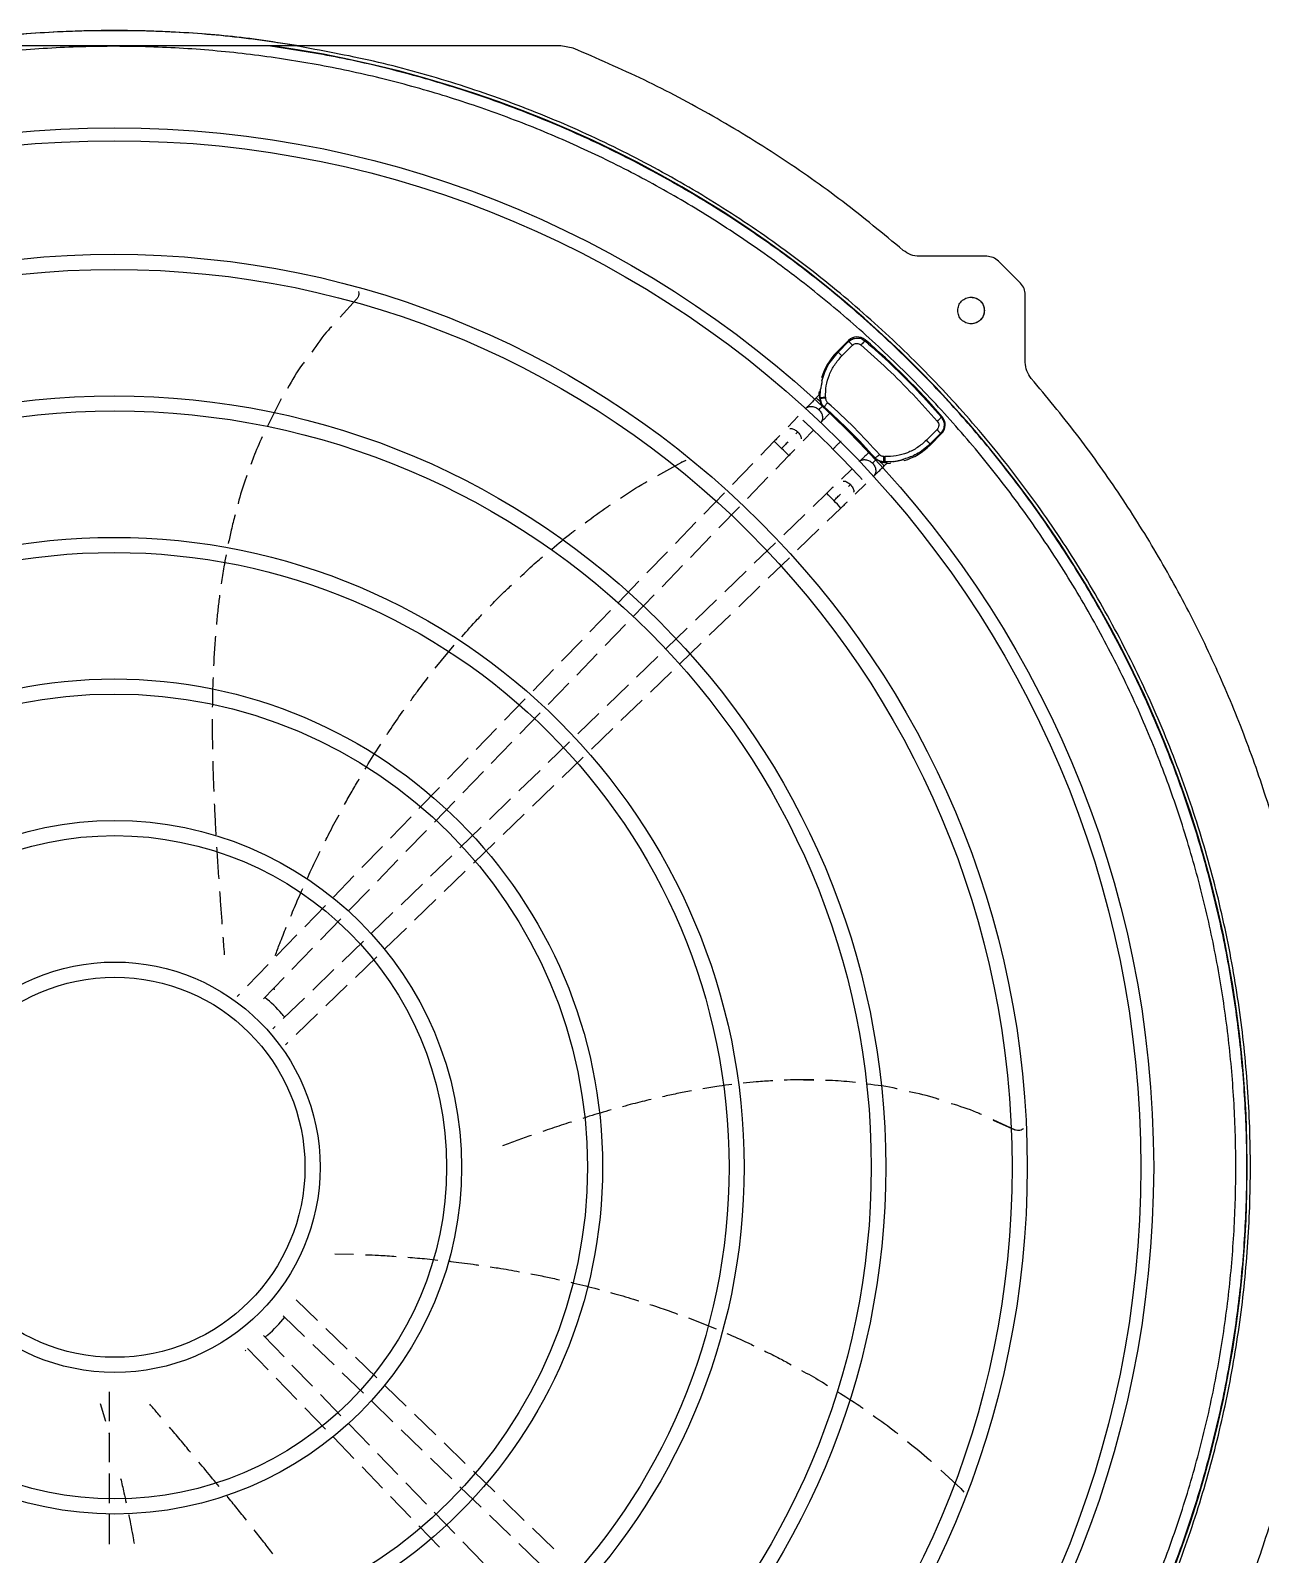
# Model space of a CAD drawing. Extents: x -12 to 259, y -8 to 165.
# Drawn here: x 105.27 to 117.1, y 70.07 to 84.73 of the extents above; entities that cross this region are included whole.
import ezdxf

# ---------------------------------------------------------------- set-up
doc = ezdxf.new("R2010")
doc.units = 0
doc.header["$MEASUREMENT"] = 0
doc.layers.get('0').update_dxf_attribs({"linetype": 'CONTINUOUS'})

msp = doc.modelspace()

# ---------------------------------------------------------------- linework, layer by layer
at = {"color": 7, "linetype": 'Continuous', "lineweight": 25}
for p, q in [((107.81396, 84.57854), (107.58712, 84.57854)), ((110.37069, 84.57854), (107.81396, 84.57854)), ((110.49017, 84.55499), (110.37069, 84.57854)), ((114.46701, 82.55309), (113.81739, 82.55309)), ((114.79169, 82.29363), (114.57834, 82.50697)), ((108.406, 82.14209), (108.24821, 81.96851)), ((114.8378, 81.53268), (114.8378, 82.18229)), ((113.02601, 81.63198), (113.1376, 81.74357)), ((113.13854, 81.73246), (113.03837, 81.63221)), ((113.09392, 81.61635), (113.17552, 81.69804)), ((113.1376, 81.74357), (113.13854, 81.73246)), ((113.29793, 81.74969), (113.29898, 81.73823)), ((113.03837, 81.63221), (113.02601, 81.63198)), ((113.07383, 81.59626), (113.09392, 81.61635)), ((112.85675, 81.2237), (112.82611, 81.19201)), ((112.86572, 81.19586), (112.8686, 81.27615)), ((107.68012, 81.18217), (107.54901, 80.92098)), ((112.85961, 81.19556), (112.86572, 81.19586)), ((112.86032, 81.18632), (112.85961, 81.19556)), ((112.86601, 81.18658), (112.86032, 81.18632)), ((112.86032, 81.18632), (112.86768, 81.15202)), ((112.86572, 81.19586), (112.86601, 81.18658)), ((112.87285, 81.15737), (112.86601, 81.18658)), ((112.88886, 81.11508), (112.9012, 81.10216)), ((112.9012, 81.10216), (112.90544, 81.10236)), ((112.91604, 81.19758), (112.91633, 81.18814)), ((112.65452, 81.01406), (112.55757, 80.91335)), ((114.03893, 81.00868), (114.02799, 81.00922)), ((112.42286, 80.7737), (112.294, 80.64043)), ((112.70188, 80.77941), (112.79988, 80.88121)), ((113.90623, 80.80403), (113.88614, 80.78394)), ((113.98792, 80.88564), (113.90623, 80.80403)), ((114.03281, 80.84836), (113.92122, 80.73677)), ((114.02221, 80.84878), (113.92196, 80.7486)), ((114.03281, 80.84836), (114.02221, 80.84878)), ((112.43892, 80.50712), (112.56433, 80.63682)), ((113.47802, 80.62645), (113.48746, 80.62614)), ((113.92122, 80.73676), (113.92196, 80.7486)), ((111.3041, 80.44612), (111.53336, 80.57466)), ((111.53271, 80.57466), (111.57618, 80.59295)), ((111.53336, 80.57466), (111.53271, 80.57466)), ((111.53336, 80.57466), (111.57638, 80.59279)), ((112.2175, 80.56132), (112.02007, 80.35713)), ((113.17104, 80.51006), (113.06913, 80.4111)), ((113.39212, 80.61568), (113.39175, 80.61162)), ((113.40467, 80.59927), (113.39175, 80.61162)), ((113.44158, 80.57811), (113.47584, 80.5708)), ((113.47633, 80.57625), (113.44266, 80.58417)), ((113.47584, 80.5708), (113.47633, 80.57625)), ((113.48506, 80.57011), (113.47584, 80.5708)), ((113.48563, 80.57595), (113.47633, 80.57626)), ((113.48134, 80.5367), (113.51311, 80.56742)), ((113.48563, 80.57595), (113.48506, 80.57011)), ((113.56591, 80.57884), (113.48563, 80.57595)), ((112.16501, 80.22383), (112.36205, 80.42762)), ((113.20273, 80.26644), (113.30393, 80.3647)), ((111.94338, 80.2778), (111.74685, 80.07455)), ((112.92741, 80.27375), (112.7971, 80.14775)), ((111.89112, 79.94057), (112.08848, 80.14468)), ((112.71796, 80.07123), (112.51413, 79.87415)), ((112.93183, 80.00421), (113.06424, 80.13223)), ((111.66955, 79.9946), (111.47241, 79.79072)), ((112.64791, 79.72968), (112.85224, 79.92725)), ((111.61756, 79.65764), (111.81475, 79.86158)), ((112.43482, 79.79747), (112.23133, 79.60071)), ((111.39615, 79.71184), (111.199, 79.50795)), ((112.36492, 79.45606), (112.5687, 79.65309)), ((111.34393, 79.37464), (111.54098, 79.57844)), ((112.15178, 79.52379), (111.94807, 79.32682)), ((111.12183, 79.42813), (110.92492, 79.22449)), ((112.08142, 79.18193), (112.28545, 79.37921)), ((111.06988, 79.09122), (111.26748, 79.29559)), ((111.86886, 79.25023), (111.66507, 79.05318)), ((110.84897, 79.14594), (110.65074, 78.94092)), ((111.79879, 78.90866), (112.00269, 79.10582)), ((110.7968, 78.80879), (110.99334, 79.01206)), ((111.58563, 78.97637), (111.38243, 78.77989)), ((109.16366, 78.59092), (109.34623, 78.81139)), ((110.57442, 78.86199), (110.37719, 78.65801)), ((110.52312, 78.52574), (110.71952, 78.72887)), ((111.5148, 78.63406), (111.71903, 78.83153)), ((110.30035, 78.57853), (110.10327, 78.37471)), ((111.30311, 78.7032), (111.09874, 78.5056)), ((110.24877, 78.242), (110.44672, 78.44673)), ((111.02033, 78.42978), (110.81576, 78.23198)), ((111.2318, 78.36043), (111.43587, 78.55775)), ((110.02671, 78.29554), (109.82977, 78.09185)), ((110.94914, 78.08713), (111.15226, 78.28352)), ((109.97525, 77.95912), (110.17265, 78.16327)), ((110.73643, 78.15528), (110.53368, 77.95923)), ((109.75313, 78.01259), (109.55584, 77.80854)), ((110.66506, 77.81244), (110.86954, 78.01016)), ((109.70166, 77.67616), (109.8987, 77.87995)), ((110.4535, 77.88171), (110.25002, 77.68496)), ((109.47819, 77.72824), (109.28118, 77.52449)), ((110.38221, 77.53896), (110.58652, 77.73651)), ((109.42847, 77.39363), (109.62551, 77.59741)), ((110.17063, 77.60819), (109.96678, 77.41109)), ((109.20387, 77.44453), (109.00647, 77.24037)), ((110.09913, 77.26524), (110.30307, 77.46243)), ((109.1542, 77.10996), (109.35113, 77.31364)), ((109.88719, 77.33413), (109.6834, 77.13709)), ((108.92974, 77.16101), (108.73257, 76.9571)), ((109.81494, 76.99045), (110.01884, 77.1876)), ((108.88033, 76.82672), (109.07726, 77.0304)), ((109.60445, 77.06076), (109.40047, 76.86352)), ((108.65547, 76.87736), (108.45774, 76.67286)), ((109.53096, 76.71587), (109.73518, 76.91333)), ((108.60659, 76.54361), (108.80355, 76.74732)), ((109.32196, 76.78761), (109.11765, 76.59006)), ((108.3809, 76.59339), (108.1836, 76.38934)), ((109.24821, 76.44248), (109.45194, 76.63947)), ((108.3333, 76.26097), (108.52979, 76.46418)), ((109.03874, 76.51377), (108.83444, 76.31623)), ((108.10613, 76.30921), (107.90881, 76.10514)), ((108.75559, 76.23999), (108.55098, 76.04214)), ((108.96363, 76.16731), (109.16869, 76.36559)), ((108.05939, 75.97768), (108.256, 76.18102)), ((108.67944, 75.89253), (108.88503, 76.09132)), ((107.83173, 76.02542), (107.63301, 75.8199)), ((108.4726, 75.96636), (108.2679, 75.76843)), ((107.78502, 75.69392), (107.98261, 75.89828)), ((108.39533, 75.61783), (108.60075, 75.81644)), ((107.55581, 75.74005), (107.35777, 75.53524)), ((108.18869, 75.69184), (107.98545, 75.49533)), ((107.51176, 75.4113), (107.7086, 75.61488)), ((108.11098, 75.34288), (108.31582, 75.54094)), ((107.28026, 75.45508), (107.25854, 75.43261)), ((107.90531, 75.41784), (107.70153, 75.2208)), ((107.82609, 75.06742), (108.03062, 75.26519)), ((107.62224, 75.14413), (107.60019, 75.12282)), ((107.72322, 74.96795), (107.74619, 74.99017)), ((112.70431, 74.63104), (112.80401, 74.63027)), ((114.7359, 74.15257), (114.52886, 74.24602)), ((114.52891, 74.24513), (114.73537, 74.15257)), ((114.73537, 74.15257), (114.7359, 74.15257)), ((114.77099, 74.1433), (114.77153, 74.1433)), ((108.19661, 72.95943), (108.19681, 72.95943)), ((108.19681, 72.95943), (108.37772, 72.95465)), ((108.03071, 72.317), (107.8252, 72.51572)), ((107.70169, 72.36131), (107.90555, 72.1642)), ((111.59842, 72.34189), (111.86339, 72.2368)), ((107.70839, 71.9676), (107.51111, 72.17164)), ((108.31604, 72.04112), (108.11103, 72.23934)), ((107.34108, 72.02468), (107.33618, 72.03189)), ((107.35718, 72.04765), (107.55574, 71.84229)), ((107.98552, 72.08688), (108.1892, 71.88994)), ((107.98219, 71.68444), (107.78502, 71.88835)), ((108.60019, 71.76637), (108.39528, 71.9645)), ((107.63303, 71.76236), (107.83115, 71.55746)), ((108.26786, 71.81389), (108.47194, 71.61656)), ((108.88392, 71.49203), (108.6801, 71.6891)), ((106.02672, 71.6318), (106.02672, 71.34744)), ((108.25618, 71.40107), (108.05947, 71.60451)), ((108.55149, 71.53964), (108.75482, 71.34304)), ((105.94131, 71.5184), (105.99196, 71.34847)), ((107.9089, 71.47705), (108.10634, 71.27284)), ((109.16866, 71.21671), (108.96348, 71.4151)), ((108.53043, 71.11743), (108.33272, 71.32191)), ((108.83405, 71.26643), (109.03835, 71.06889)), ((106.02317, 71.23811), (106.02672, 71.22535)), ((106.02672, 71.23799), (106.02672, 70.9539)), ((108.18316, 71.19339), (108.38125, 70.98852)), ((109.45183, 70.94291), (109.24727, 71.1407)), ((108.80369, 70.83482), (108.60741, 71.03782)), ((109.11732, 70.99253), (109.32178, 70.79484)), ((106.02672, 70.84439), (106.02672, 70.56087)), ((108.45852, 70.90861), (108.65573, 70.70465)), ((109.73519, 70.66893), (109.53103, 70.86634)), ((114.02459, 70.87792), (114.21645, 70.70058)), ((109.07728, 70.55187), (108.88055, 70.75533)), ((109.40067, 70.71856), (109.6045, 70.52148)), ((114.21645, 70.70058), (114.24676, 70.66549)), ((108.73224, 70.62552), (108.92969, 70.42132)), ((110.0187, 70.39481), (109.8146, 70.59215)), ((106.02672, 70.4502), (106.02672, 70.16654)), ((109.35111, 70.26866), (109.15403, 70.47248)), ((109.68383, 70.44476), (109.88761, 70.24773)), ((109.00643, 70.34194), (109.20387, 70.13775)), ((110.30226, 70.12063), (110.09805, 70.31808)), ((109.62481, 69.98559), (109.42772, 70.18943)), ((109.96678, 70.17118), (110.17108, 69.97364))]:
    msp.add_line(p, q, dxfattribs=at)
at = {"color": 8, "linetype": 'Continuous', "lineweight": 25}
for p, q in [((113.27, 81.75463), (113.29898, 81.73823)), ((114.02799, 81.00922), (114.04359, 80.98166)), ((112.64839, 80.86539), (112.63005, 80.84635)), ((113.6696, 80.60235), (113.64388, 80.59232))]:
    msp.add_line(p, q, dxfattribs=at)
for centre, radius in [((106.07507, 73.79175), 9.99706), ((106.07507, 73.79114), 9.87436), ((106.07507, 73.79175), 8.78089), ((106.07507, 73.79114), 8.63615), ((106.07507, 73.79114), 7.41998), ((106.08126, 73.79123), 7.27453), ((106.07507, 73.79114), 6.05846), ((106.07507, 73.79114), 5.9131), ((106.07507, 73.79114), 4.69694), ((106.07507, 73.79114), 4.55158), ((106.08126, 73.79114), 3.33542), ((106.08126, 73.79123), 3.18997), ((106.08126, 73.79114), 1.9739), ((106.08126, 73.79123), 1.82845)]:
    msp.add_circle(centre, radius)
at = {"color": 7, "linetype": 'Continuous', "lineweight": 25}
for centre, radius, start, end in [((106.08019, 73.79114), 10.89215, 277.952419, 82.047581), ((108.82236, 76.53312), 6.87338, 40.627992, 49.372027), ((106.08091, 73.7908), 9.76824, 44.999741, 46.881712), ((108.82304, 76.53382), 6.11819, 42.504763, 47.493312), ((106.08616, 73.79581), 9.76098, 43.117375, 45.000762)]:
    msp.add_arc(centre, radius, start, end, dxfattribs=at)
at = {"color": 8, "linetype": 'Continuous', "lineweight": 25}
for centre, radius, start, end in [((108.13309, 76.27346), 6.79828, 45.858, 46.344146), ((101.41337, 69.21005), 15.96606, 45.699879, 46.052529), ((103.52864, 71.08856), 13.14171, 43.911773, 44.341551), ((101.89058, 69.43079), 15.47163, 43.76337, 44.127308)]:
    msp.add_arc(centre, radius, start, end, dxfattribs=at)
at = {"color": 7, "linetype": 'Continuous', "lineweight": 25}
for centre, major_axis, ratio, start_param, end_param in [((113.22107, 81.65991), (-0.00447, 0.11816), 0.99886587, 5.53682267, 7.03021374), ((113.44437, 81.21467), (0.5912, 0.01098), 0.99873841, 2.33824924, 2.83211218), ((113.44437, 81.21467), (0.5912, 0.01098), 0.99873841, 3.0557476, 3.11410526), ((113.94915, 80.93183), (0.11816, -0.00449), 0.99887068, 5.53630704, 7.02969541), ((113.50392, 81.15513), (0.01095, 0.5912), 0.99873353, 3.4485214, 3.94487882), ((113.50392, 81.15513), (0.01095, 0.5912), 0.99873353, 3.16946015, 3.23077009)]:
    msp.add_ellipse(centre, major_axis=major_axis, ratio=ratio, start_param=start_param, end_param=end_param, dxfattribs=at)
for points, knots in [([(107.85166, 84.57854), (107.61616, 84.61276), (107.14517, 84.68122), (106.43206, 84.72539), (105.71812, 84.72539), (105.00501, 84.68122), (104.53402, 84.61276), (104.29852, 84.57854)], [0, 0, 0, 0, 0.20000006, 0.40000001, 0.59999999, 0.79999994, 1, 1, 1, 1]), ([(107.78289, 84.58535), (107.66234, 84.60525), (107.3203, 84.66171), (106.75058, 84.70947), (106.07732, 84.73236), (105.40405, 84.70977), (104.83306, 84.6621), (104.48975, 84.60556), (104.36794, 84.5855)], [0, 0, 0, 0, 0.10683841, 0.30314296, 0.49944752, 0.69575221, 0.89205686, 1, 1, 1, 1]), ([(98.24978, 66.37972), (98.39231, 66.23399), (98.67946, 65.94039), (99.14431, 65.52922), (99.63689, 65.13869), (100.15816, 64.77389), (100.70619, 64.43671), (101.27891, 64.13011), (101.87372, 63.85658), (102.48721, 63.61854), (103.11637, 63.4177), (103.75789, 63.25549), (104.40815, 63.13294), (105.06344, 63.05062), (105.72016, 63.00866), (106.37484, 63.00674), (107.0234, 63.04414), (107.66241, 63.11961), (108.28868, 63.23156), (108.90001, 63.37827), (109.49392, 63.55775), (110.07121, 63.76887), (110.63561, 64.01237), (111.19032, 64.29027), (111.73517, 64.60394), (112.26698, 64.95314), (112.78297, 65.33758), (113.2797, 65.75624), (113.75386, 66.20765), (114.20197, 66.68956), (114.62132, 67.19979), (115.00935, 67.73579), (115.36377, 68.29458), (115.68267, 68.87292), (115.9646, 69.46752), (116.20858, 70.07505), (116.41377, 70.69143), (116.58005, 71.31303), (116.70773, 71.93629), (116.79758, 72.55852), (116.85055, 73.17669), (116.86798, 73.79113), (116.85055, 74.40557), (116.79758, 75.02374), (116.70773, 75.64597), (116.58005, 76.26924), (116.41377, 76.89084), (116.20858, 77.50721), (115.96461, 78.11474), (115.68268, 78.70933), (115.36378, 79.28769), (115.00936, 79.84648), (114.62133, 80.38248), (114.20199, 80.89271), (113.75387, 81.37461), (113.27971, 81.82603), (112.78297, 82.24469), (112.26699, 82.62913), (111.73519, 82.97833), (111.19034, 83.292), (110.63562, 83.5699), (110.07122, 83.8134), (109.49393, 84.02452), (108.90003, 84.20399), (108.2887, 84.35071), (107.66242, 84.46266), (107.02341, 84.53814), (106.37485, 84.57553), (105.72018, 84.57362), (105.06346, 84.53165), (104.40817, 84.44934), (103.7579, 84.32679), (103.11639, 84.16458), (102.48722, 83.96375), (101.87373, 83.7257), (101.27892, 83.45218), (100.70619, 83.14557), (100.15817, 82.80839), (99.6369, 82.4436), (99.14432, 82.05307), (98.67946, 81.64189), (98.39231, 81.34829), (98.24978, 81.20256)], [0, 0, 0, 0, 0.01189592, 0.02396584, 0.03619649, 0.04857359, 0.06108194, 0.07373471, 0.0864717, 0.09927432, 0.11212355, 0.12500004, 0.13787625, 0.15072533, 0.16352795, 0.17626509, 0.18891813, 0.20142621, 0.21380317, 0.22603385, 0.23810393, 0.25000004, 0.2618959, 0.27396585, 0.28619652, 0.29857361, 0.31108196, 0.32373474, 0.33647171, 0.34927432, 0.36212355, 0.37500004, 0.38787624, 0.40072531, 0.41352793, 0.42626506, 0.4389181, 0.45142619, 0.46380314, 0.47603381, 0.48810388, 0.50000001, 0.51189586, 0.52396581, 0.53619649, 0.54857357, 0.56108191, 0.57373469, 0.58647168, 0.59927428, 0.6121235, 0.62499999, 0.63787621, 0.65072529, 0.66352791, 0.67626502, 0.68891805, 0.70142614, 0.71380312, 0.72603376, 0.73810387, 0.74999998, 0.76189582, 0.77396578, 0.78619645, 0.79857355, 0.81108188, 0.82373468, 0.83647168, 0.84927427, 0.86212351, 0.87499998, 0.88787621, 0.90072531, 0.91352792, 0.92626504, 0.93891808, 0.95142617, 0.96380314, 0.97603381, 0.98810396, 1, 1, 1, 1]), ([(107.55877, 84.57854), (107.51701, 84.57854), (107.42108, 84.57854), (107.25446, 84.57854), (107.08154, 84.57854), (106.90772, 84.57854), (106.73859, 84.57854), (106.54286, 84.57854), (106.31276, 84.57854), (106.08398, 84.57854), (105.87958, 84.57854), (105.71593, 84.57854), (105.5713, 84.57854), (105.43718, 84.57854), (105.3155, 84.57854), (105.20357, 84.57854), (105.06369, 84.57854), (104.90477, 84.57854), (104.73829, 84.57854), (104.64239, 84.57854), (104.60174, 84.57854)], [0, 0, 0, 0, 0.04324317, 0.09933434, 0.16898775, 0.21860555, 0.2752728, 0.34015491, 0.4166497, 0.50809633, 0.57162648, 0.62346281, 0.67367881, 0.71796208, 0.75916534, 0.79680324, 0.83124432, 0.90075693, 0.95793437, 1, 1, 1, 1]), ([(107.55876, 63.00374), (107.77319, 63.03691), (108.20205, 63.10325), (108.83633, 63.25126), (109.46116, 63.43415), (110.0738, 63.65477), (110.67221, 63.9114), (111.25421, 64.20338), (111.81773, 64.52959), (112.36076, 64.88888), (112.88135, 65.27997), (113.37765, 65.70146), (113.84788, 66.15184), (114.29037, 66.62952), (114.70353, 67.13277), (115.08589, 67.65981), (115.43609, 68.20875), (115.75286, 68.77762), (116.03509, 69.36441), (116.28175, 69.96701), (116.49199, 70.58326), (116.66502, 71.21098), (116.80025, 71.84791), (116.8972, 72.49178), (116.9555, 73.14029), (116.97496, 73.79113), (116.9555, 74.44197), (116.8972, 75.09048), (116.80026, 75.73436), (116.66503, 76.37129), (116.49199, 76.999), (116.28176, 77.61526), (116.03509, 78.21786), (115.75287, 78.80464), (115.43609, 79.37352), (115.0859, 79.92246), (114.70354, 80.4495), (114.29038, 80.95275), (113.84789, 81.43043), (113.37766, 81.88081), (112.88136, 82.3023), (112.36077, 82.6934), (111.81774, 83.05269), (111.25422, 83.3789), (110.67222, 83.67087), (110.07381, 83.9275), (109.46117, 84.14813), (108.83634, 84.33102), (108.20206, 84.47903), (107.7732, 84.54537), (107.55877, 84.57853)], [0, 0, 0, 0, 0.02083334, 0.04166665, 0.06250003, 0.08333335, 0.10416665, 0.125, 0.1458333, 0.16666668, 0.18749997, 0.20833336, 0.22916668, 0.25000001, 0.27083332, 0.29166664, 0.31250001, 0.33333334, 0.35416664, 0.37499996, 0.39583334, 0.41666666, 0.43749998, 0.4583333, 0.47916665, 0.5, 0.5208333, 0.54166664, 0.5625, 0.58333332, 0.60416664, 0.62499998, 0.64583333, 0.66666665, 0.68749999, 0.70833331, 0.72916664, 0.74999997, 0.77083333, 0.79166666, 0.81249999, 0.83333331, 0.85416669, 0.875, 0.89583335, 0.91666666, 0.9375, 0.95833334, 0.97916668, 1, 1, 1, 1]), ([(107.58712, 84.57854), (107.58692, 84.57854), (107.58648, 84.57854), (107.58381, 84.57854), (107.57493, 84.57854), (107.56567, 84.57854), (107.55877, 84.57854)], [0, 0, 0, 0, 0.0693699, 0.15028831, 0.36656205, 1, 1, 1, 1]), ([(107.81397, 63.00374), (108.06683, 63.04978), (108.57255, 63.14187), (109.31639, 63.34737), (110.04472, 63.60099), (110.75314, 63.90633), (111.43833, 64.26058), (112.09683, 64.66233), (112.72538, 65.10948), (113.32083, 65.59983), (113.88025, 66.13093), (114.40083, 66.70015), (114.87999, 67.30465), (115.31534, 67.94142), (115.70472, 68.6073), (116.04619, 69.29898), (116.33806, 70.013), (116.57886, 70.74582), (116.76741, 71.49379), (116.90276, 72.2532), (116.98424, 73.02026), (117.01144, 73.79115), (116.98424, 74.56204), (116.90276, 75.32909), (116.7674, 76.0885), (116.57886, 76.83647), (116.33805, 77.56929), (116.04619, 78.28332), (115.70471, 78.97499), (115.31533, 79.64087), (114.87997, 80.27764), (114.40081, 80.88214), (113.88023, 81.45136), (113.32082, 81.98246), (112.72536, 82.47281), (112.09682, 82.91995), (111.43832, 83.3217), (110.75312, 83.67595), (110.0447, 83.9813), (109.31637, 84.23491), (108.57253, 84.44041), (108.06681, 84.5325), (107.81396, 84.57854)], [0, 0, 0, 0, 0.02500002, 0.05000002, 0.07500002, 0.10000003, 0.12499999, 0.15000004, 0.17499999, 0.20000003, 0.22500003, 0.25, 0.27500001, 0.30000002, 0.325, 0.35000002, 0.375, 0.4, 0.42500002, 0.45000001, 0.47500003, 0.50000003, 0.52499999, 0.55000001, 0.57500001, 0.6, 0.62500003, 0.65, 0.67500002, 0.70000003, 0.72500002, 0.75000002, 0.77499999, 0.80000001, 0.825, 0.85000003, 0.87500003, 0.89999998, 0.92500001, 0.95, 0.975, 1, 1, 1, 1]), ([(113.66336, 82.61023), (113.47144, 82.76923), (113.08761, 83.08723), (112.47462, 83.51632), (111.83711, 83.90703), (111.17654, 84.25848), (110.71896, 84.45615), (110.49017, 84.55499)], [0, 0, 0, 0, 0.20000021, 0.40000034, 0.60000016, 0.8000001, 1, 1, 1, 1]), ([(113.81739, 82.55309), (113.78916, 82.5557), (113.73268, 82.56092), (113.68646, 82.5938), (113.66336, 82.61023)], [0, 0, 0, 0, 0.50000434, 1, 1, 1, 1]), ([(114.57834, 82.50697), (114.56205, 82.52012), (114.52947, 82.54643), (114.48783, 82.55087), (114.46701, 82.55309)], [0, 0, 0, 0, 0.49998968, 1, 1, 1, 1]), ([(114.8378, 82.18229), (114.83558, 82.20311), (114.83114, 82.24475), (114.80484, 82.27734), (114.79169, 82.29363)], [0, 0, 0, 0, 0.49999648, 1, 1, 1, 1]), ([(108.42474, 82.2143), (108.42514, 82.21349), (108.42917, 82.20529), (108.4299, 82.18712), (108.4233, 82.16207), (108.41198, 82.149), (108.406, 82.14209)], [0, 0, 0, 0, 0.03441779, 0.34674817, 0.65470446, 1, 1, 1, 1]), ([(114.18803, 82.03144), (114.18995, 82.04821), (114.19381, 82.08174), (114.22343, 82.12439), (114.26579, 82.15289), (114.31615, 82.1629), (114.36652, 82.15289), (114.40887, 82.12439), (114.4385, 82.08175), (114.44235, 82.04821), (114.44428, 82.03144)], [0, 0, 0, 0, 0.12499963, 0.24999784, 0.37500175, 0.50000081, 0.62499987, 0.7499989, 0.87500037, 1, 1, 1, 1]), ([(114.31537, 82.15956), (114.33216, 82.15764), (114.36574, 82.15378), (114.40809, 82.12415), (114.43772, 82.0818), (114.44157, 82.04823), (114.4435, 82.03144)], [0, 0, 0, 0, 0.24999852, 0.49999698, 0.75000033, 1, 1, 1, 1]), ([(114.44428, 82.03144), (114.44235, 82.01467), (114.4385, 81.98113), (114.40887, 81.93848), (114.36652, 81.90998), (114.31615, 81.89998), (114.26579, 81.90998), (114.22343, 81.93848), (114.19381, 81.98113), (114.18995, 82.01467), (114.18803, 82.03144)], [0, 0, 0, 0, 0.12500028, 0.25000167, 0.37500021, 0.49999919, 0.62499817, 0.75000159, 0.87499972, 1, 1, 1, 1]), ([(114.4435, 82.03144), (114.44157, 82.01465), (114.43772, 81.98107), (114.40809, 81.93872), (114.36574, 81.90909), (114.33216, 81.90524), (114.31537, 81.90331)], [0, 0, 0, 0, 0.25000096, 0.50000415, 0.75000163, 1, 1, 1, 1]), ([(108.16504, 81.87702), (108.15502, 81.86614), (108.08528, 81.79041), (108.02598, 81.70546), (107.97521, 81.63272)], [0, 0, 0, 0, 0.14368106, 1, 1, 1, 1]), ([(113.13854, 81.73246), (113.15006, 81.74175), (113.17317, 81.76039), (113.2164, 81.76864), (113.25073, 81.76657), (113.26629, 81.75693), (113.27, 81.75463)], [0, 0, 0, 0, 0.30725829, 0.61602, 0.90850224, 1, 1, 1, 1]), ([(113.13854, 81.73246), (113.13935, 81.73194), (113.14099, 81.73092), (113.14947, 81.72322), (113.16124, 81.71207), (113.17076, 81.70272), (113.17552, 81.69804)], [0, 0, 0, 0, 0.24999965, 0.50000029, 0.74998791, 1, 1, 1, 1]), ([(113.17552, 81.69804), (113.17621, 81.69871), (113.17889, 81.70132), (113.18483, 81.70592), (113.19711, 81.71268), (113.21564, 81.71692), (113.23844, 81.71355), (113.25076, 81.70505), (113.25693, 81.70079)], [0, 0, 0, 0, 0.0321865, 0.12541868, 0.25077472, 0.49987449, 0.74927129, 1, 1, 1, 1]), ([(113.29898, 81.73823), (113.29768, 81.73807), (113.29496, 81.73776), (113.28472, 81.72957), (113.27135, 81.71675), (113.26163, 81.70598), (113.25693, 81.70079)], [0, 0, 0, 0, 0.24106701, 0.49981164, 0.75866265, 1, 1, 1, 1]), ([(113.25693, 81.70079), (113.34262, 81.62442), (113.51459, 81.47115), (113.76075, 81.22498), (113.91416, 81.05289), (113.99068, 80.96704)], [0, 0, 0, 0, 0.3323167, 0.66694633, 1, 1, 1, 1]), ([(113.29898, 81.73823), (113.38429, 81.66211), (113.55504, 81.50973), (113.79958, 81.26519), (113.9519, 81.09449), (114.02799, 81.00922)], [0, 0, 0, 0, 0.33313437, 0.66686563, 1, 1, 1, 1]), ([(107.90157, 81.5354), (107.89723, 81.52971), (107.83665, 81.45018), (107.78728, 81.36256), (107.74143, 81.28121)], [0, 0, 0, 0, 0.07155229, 1, 1, 1, 1]), ([(112.88208, 81.35413), (112.89808, 81.40465), (112.93085, 81.50812), (113.00197, 81.5902), (113.03837, 81.63221)], [0, 0, 0, 0, 0.4882915, 1, 1, 1, 1]), ([(112.91604, 81.19758), (112.91701, 81.23439), (112.91897, 81.30802), (112.95054, 81.41449), (113.00039, 81.51372), (113.04935, 81.56875), (113.07383, 81.59626)], [0, 0, 0, 0, 0.24999684, 0.49999602, 0.74999698, 1, 1, 1, 1]), ([(113.03837, 81.63221), (113.039, 81.63151), (113.04028, 81.63013), (113.04829, 81.62196), (113.0597, 81.61044), (113.06912, 81.60099), (113.07383, 81.59626)], [0, 0, 0, 0, 0.25000338, 0.50000912, 0.75000131, 1, 1, 1, 1]), ([(114.89495, 81.37864), (114.87851, 81.40175), (114.84564, 81.44797), (114.84042, 81.50444), (114.8378, 81.53268)], [0, 0, 0, 0, 0.49999752, 1, 1, 1, 1]), ([(112.88208, 81.35413), (112.88312, 81.35912), (112.88522, 81.36912), (112.88676, 81.37742), (112.88655, 81.37867), (112.88646, 81.37918)], [0, 0, 0, 0, 0.37192936, 0.74511258, 1, 1, 1, 1]), ([(114.89495, 66.20363), (115.04171, 66.38024), (115.33525, 66.73346), (115.73481, 67.29514), (116.10276, 67.87767), (116.43496, 68.48144), (116.73103, 69.10368), (116.98971, 69.74239), (117.21016, 70.39527), (117.39159, 71.06005), (117.53336, 71.7344), (117.63499, 72.41596), (117.69611, 73.10234), (117.7165, 73.79114), (117.69611, 74.47993), (117.63499, 75.16631), (117.53336, 75.84787), (117.39159, 76.52223), (117.21016, 77.18701), (116.98971, 77.83989), (116.73103, 78.47859), (116.43496, 79.10083), (116.10276, 79.7046), (115.73481, 80.28714), (115.33525, 80.84882), (115.04171, 81.20203), (114.89495, 81.37864)], [0, 0, 0, 0, 0.04166672, 0.08333338, 0.12500007, 0.16666672, 0.20833335, 0.25000008, 0.29166671, 0.33333336, 0.37500001, 0.41666672, 0.45833338, 0.50000004, 0.54166669, 0.58333335, 0.62499999, 0.66666668, 0.70833333, 0.74999999, 0.79166669, 0.83333335, 0.87499997, 0.91666669, 0.95833332, 1, 1, 1, 1]), ([(112.85612, 81.22273), (112.85619, 81.2229), (112.85653, 81.22368), (112.8571, 81.22182), (112.8581, 81.21507), (112.85899, 81.20362), (112.85961, 81.19556)], [0, 0, 0, 0, 0.05863577, 0.27004327, 0.48702224, 1, 1, 1, 1]), ([(112.8642, 81.25076), (112.86449, 81.25107), (112.86506, 81.2517), (112.8663, 81.25934), (112.8675, 81.26817), (112.86835, 81.27437), (112.8686, 81.27615)], [0, 0, 0, 0, 0.28746739, 0.57417582, 0.87829847, 1, 1, 1, 1]), ([(112.88208, 81.35413), (112.88113, 81.34871), (112.87915, 81.33742), (112.87721, 81.32406), (112.87484, 81.30987), (112.87189, 81.29506), (112.86969, 81.28241), (112.8686, 81.27615)], [0, 0, 0, 0, 0.22403852, 0.46649465, 0.48175031, 0.74327652, 1, 1, 1, 1]), ([(112.82611, 81.19201), (112.81643, 81.182), (112.79709, 81.16198), (112.76978, 81.13372), (112.7452, 81.10824), (112.73278, 81.09534), (112.72657, 81.08889)], [0, 0, 0, 0, 0.25005524, 0.49995604, 0.74987649, 1, 1, 1, 1]), ([(112.88886, 81.11508), (112.88092, 81.10686), (112.86673, 81.09218), (112.85713, 81.08221), (112.8529, 81.07782)], [0, 0, 0, 0, 0.55980593, 1, 1, 1, 1]), ([(112.86572, 81.19586), (112.86674, 81.1959), (112.86879, 81.19598), (112.88024, 81.19638), (112.89629, 81.19692), (112.90945, 81.19736), (112.91604, 81.19758)], [0, 0, 0, 0, 0.25000896, 0.50000231, 0.75000529, 1, 1, 1, 1]), ([(112.91633, 81.18814), (112.90975, 81.18793), (112.89658, 81.18752), (112.88053, 81.18702), (112.86909, 81.18667), (112.86704, 81.18661), (112.86601, 81.18658)], [0, 0, 0, 0, 0.25001571, 0.5000102, 0.75000993, 1, 1, 1, 1]), ([(112.88886, 81.11508), (112.88468, 81.1206), (112.87579, 81.13238), (112.87049, 81.14521), (112.86768, 81.15202)], [0, 0, 0, 0, 0.46912927, 1, 1, 1, 1]), ([(112.95789, 81.04614), (112.95806, 81.04623), (112.95847, 81.04647), (112.95453, 81.05106), (112.94664, 81.05931), (112.93433, 81.07139), (112.91891, 81.08601), (112.90709, 81.09679), (112.9012, 81.10217)], [0, 0, 0, 0, 0.10964548, 0.27183382, 0.44948131, 0.63690298, 0.81912573, 1, 1, 1, 1]), ([(112.93641, 81.14536), (112.93207, 81.14027), (112.9231, 81.12975), (112.91258, 81.11598), (112.90586, 81.10581), (112.90558, 81.10348), (112.90544, 81.10236)], [0, 0, 0, 0, 0.2418848, 0.50002785, 0.7581622, 1, 1, 1, 1]), ([(112.90544, 81.10236), (112.9902, 81.02487), (113.15972, 80.8699), (113.31465, 80.70042), (113.39212, 80.61568)], [0, 0, 0, 0, 0.49999876, 1, 1, 1, 1]), ([(112.91633, 81.18814), (112.9167, 81.18413), (112.91743, 81.17605), (112.92172, 81.16457), (112.92782, 81.15393), (112.93356, 81.14821), (112.93641, 81.14536)], [0, 0, 0, 0, 0.24780597, 0.49941748, 0.75118697, 1, 1, 1, 1]), ([(113.43525, 80.64652), (113.35589, 80.73342), (113.19716, 80.90722), (113.02333, 81.06598), (112.93641, 81.14536)], [0, 0, 0, 0, 0.50000115, 1, 1, 1, 1]), ([(112.6967, 80.97757), (112.70099, 80.974), (112.71103, 80.96564), (112.72272, 80.95541), (112.72941, 80.94955)], [0, 0, 0, 0, 0.42747862, 1, 1, 1, 1]), ([(112.72941, 80.94955), (112.73522, 80.94374), (112.74543, 80.93353), (112.75391, 80.92482), (112.75756, 80.92107)], [0, 0, 0, 0, 0.56902682, 1, 1, 1, 1]), ([(112.86839, 80.95238), (112.87414, 80.95834), (112.88562, 80.97026), (112.9081, 80.99357), (112.9331, 81.01946), (112.95103, 81.038), (112.95999, 81.04728)], [0, 0, 0, 0, 0.25000741, 0.49984459, 0.74986004, 1, 1, 1, 1]), ([(113.99068, 80.96704), (113.99494, 80.96087), (114.00344, 80.94856), (114.0068, 80.92574), (114.00193, 80.90455), (113.99378, 80.89169), (113.98859, 80.88634), (113.98792, 80.88564)], [0, 0, 0, 0, 0.25090561, 0.50051494, 0.74978168, 0.96749962, 1, 1, 1, 1]), ([(114.02799, 81.00922), (114.02786, 81.00789), (114.02757, 81.00514), (114.01942, 80.99485), (114.00662, 80.98146), (113.99587, 80.97174), (113.99068, 80.96704)], [0, 0, 0, 0, 0.24124599, 0.50005538, 0.75883315, 1, 1, 1, 1]), ([(114.04359, 80.98166), (114.04619, 80.97749), (114.05618, 80.96149), (114.05844, 80.9267), (114.05015, 80.88345), (114.03153, 80.86034), (114.02221, 80.84878)], [0, 0, 0, 0, 0.10190332, 0.39101349, 0.69543036, 1, 1, 1, 1]), ([(107.49823, 80.81777), (107.4696, 80.75258), (107.43099, 80.66469), (107.39878, 80.57415), (107.39047, 80.55076)], [0, 0, 0, 0, 0.74172959, 1, 1, 1, 1]), ([(112.47658, 80.8293), (112.46834, 80.82077), (112.4512, 80.80302), (112.43252, 80.78369), (112.42282, 80.77366)], [0, 0, 0, 0, 0.48080331, 1, 1, 1, 1]), ([(112.98812, 80.69796), (112.98842, 80.69824), (112.98909, 80.69889), (112.9945, 80.70426), (113.00301, 80.71274), (113.01373, 80.72345), (113.02644, 80.73615), (113.03926, 80.74898), (113.05026, 80.76), (113.05926, 80.76902), (113.06508, 80.77488), (113.06577, 80.77559), (113.06607, 80.77591)], [0, 0, 0, 0, 0.0873823, 0.19724861, 0.28764549, 0.38775014, 0.49369129, 0.59997945, 0.70101879, 0.79270034, 0.90857115, 1, 1, 1, 1]), ([(113.88614, 80.78394), (113.85863, 80.75946), (113.80361, 80.7105), (113.70437, 80.66065), (113.5979, 80.62908), (113.52427, 80.62712), (113.48746, 80.62614)], [0, 0, 0, 0, 0.24999922, 0.49999974, 0.75000086, 1, 1, 1, 1]), ([(113.92196, 80.74861), (113.92128, 80.74923), (113.91993, 80.75048), (113.9118, 80.75845), (113.90031, 80.76983), (113.89087, 80.77924), (113.88614, 80.78394)], [0, 0, 0, 0, 0.2499946, 0.49999962, 0.74999359, 1, 1, 1, 1]), ([(114.02221, 80.84878), (114.02171, 80.84958), (114.02072, 80.85118), (114.01306, 80.85963), (114.00194, 80.87137), (113.99259, 80.88089), (113.98792, 80.88564)], [0, 0, 0, 0, 0.25000163, 0.49999258, 0.74999928, 1, 1, 1, 1]), ([(112.55536, 80.76894), (112.54409, 80.75728), (112.52395, 80.73643), (112.50301, 80.71478), (112.49379, 80.70524)], [0, 0, 0, 0, 0.55959197, 1, 1, 1, 1]), ([(112.56433, 80.63682), (112.57392, 80.64675), (112.5931, 80.66659), (112.61249, 80.68664), (112.62074, 80.6952), (112.621, 80.69547)], [0, 0, 0, 0, 0.49208074, 0.98383176, 1, 1, 1, 1]), ([(113.33663, 80.67061), (113.32734, 80.66162), (113.30876, 80.64365), (113.28283, 80.61854), (113.25949, 80.59593), (113.24756, 80.58435), (113.24159, 80.57856)], [0, 0, 0, 0, 0.25001606, 0.49999713, 0.74988294, 1, 1, 1, 1]), ([(113.39175, 80.61162), (113.38637, 80.61751), (113.37558, 80.62934), (113.36107, 80.64464), (113.34891, 80.65704), (113.34028, 80.66529), (113.33562, 80.66929), (113.33557, 80.66867), (113.33555, 80.66846)], [0, 0, 0, 0, 0.18048814, 0.36229629, 0.54394035, 0.72654874, 0.90742676, 1, 1, 1, 1]), ([(113.39212, 80.61568), (113.39326, 80.6158), (113.39561, 80.61605), (113.40583, 80.62273), (113.41962, 80.63322), (113.43016, 80.64218), (113.43525, 80.64652)], [0, 0, 0, 0, 0.24184514, 0.49996929, 0.75810627, 1, 1, 1, 1]), ([(113.47802, 80.62645), (113.47401, 80.62681), (113.46593, 80.62755), (113.45445, 80.63184), (113.44382, 80.63793), (113.4381, 80.64367), (113.43525, 80.64652)], [0, 0, 0, 0, 0.24785559, 0.49940941, 0.75122897, 1, 1, 1, 1]), ([(113.47633, 80.57625), (113.47638, 80.57727), (113.47647, 80.57929), (113.47686, 80.59069), (113.47739, 80.60671), (113.47781, 80.61987), (113.47802, 80.62645)], [0, 0, 0, 0, 0.25000255, 0.5000074, 0.75000109, 1, 1, 1, 1]), ([(113.92196, 80.7486), (113.88014, 80.7119), (113.80541, 80.64632), (113.71112, 80.61579), (113.6696, 80.60235)], [0, 0, 0, 0, 0.5597021, 1, 1, 1, 1]), ([(113.36748, 80.56324), (113.37322, 80.56882), (113.38352, 80.57881), (113.39819, 80.593), (113.40467, 80.59927)], [0, 0, 0, 0, 0.55832543, 1, 1, 1, 1]), ([(113.37873, 80.43734), (113.38513, 80.44355), (113.39793, 80.45597), (113.42327, 80.48051), (113.45142, 80.50777), (113.47139, 80.52708), (113.48138, 80.53674)], [0, 0, 0, 0, 0.25000575, 0.49989036, 0.74982457, 1, 1, 1, 1]), ([(113.44158, 80.57811), (113.43478, 80.58092), (113.42196, 80.58621), (113.41019, 80.5951), (113.40467, 80.59927)], [0, 0, 0, 0, 0.5308792, 1, 1, 1, 1]), ([(113.48506, 80.57011), (113.4931, 80.5695), (113.50453, 80.56865), (113.51122, 80.56769), (113.51306, 80.56715), (113.51229, 80.56683), (113.51213, 80.56677)], [0, 0, 0, 0, 0.51517222, 0.73295811, 0.94546261, 1, 1, 1, 1]), ([(113.48746, 80.62614), (113.48724, 80.61956), (113.48679, 80.60641), (113.48622, 80.59039), (113.48579, 80.57899), (113.48568, 80.57697), (113.48563, 80.57596)], [0, 0, 0, 0, 0.2499994, 0.49999457, 0.75000368, 1, 1, 1, 1]), ([(113.56591, 80.57884), (113.56075, 80.57815), (113.55123, 80.57687), (113.54178, 80.57547), (113.54088, 80.57485), (113.54042, 80.57454)], [0, 0, 0, 0, 0.36680656, 0.67606118, 1, 1, 1, 1]), ([(113.56591, 80.57884), (113.57218, 80.57992), (113.58484, 80.58211), (113.59966, 80.58506), (113.60795, 80.58644), (113.61149, 80.58703), (113.61809, 80.58809), (113.62997, 80.58983), (113.63848, 80.59136), (113.64388, 80.59232)], [0, 0, 0, 0, 0.25661188, 0.51806189, 0.53325279, 0.55987615, 0.64748299, 0.77623073, 1, 1, 1, 1]), ([(113.66884, 80.5968), (113.66806, 80.59686), (113.6665, 80.59698), (113.65741, 80.59518), (113.64842, 80.59328), (113.64388, 80.59232)], [0, 0, 0, 0, 0.33193991, 0.66326956, 1, 1, 1, 1]), ([(107.35223, 80.44532), (107.3477, 80.43292), (107.31552, 80.34477), (107.2869, 80.25395), (107.26648, 80.1747), (107.26621, 80.17363)], [0, 0, 0, 0, 0.13901916, 0.98836936, 1, 1, 1, 1]), ([(110.94481, 80.22572), (111.02151, 80.27795), (111.10501, 80.33479), (111.19267, 80.38367), (111.19981, 80.38764)], [0, 0, 0, 0, 0.91860531, 1, 1, 1, 1]), ([(112.98945, 80.33379), (112.988, 80.33239), (112.97837, 80.32305), (112.95715, 80.30251), (112.93732, 80.28334), (112.92741, 80.27375)], [0, 0, 0, 0, 0.08145612, 0.54049927, 1, 1, 1, 1]), ([(113.21124, 80.46739), (113.21501, 80.46372), (113.22374, 80.45523), (113.23395, 80.44502), (113.23975, 80.43922)], [0, 0, 0, 0, 0.43220236, 1, 1, 1, 1]), ([(113.23975, 80.43922), (113.2456, 80.43253), (113.25583, 80.42084), (113.26417, 80.41082), (113.26774, 80.40653)], [0, 0, 0, 0, 0.57249425, 1, 1, 1, 1]), ([(112.99604, 80.20299), (113.00818, 80.21473), (113.02985, 80.23568), (113.05059, 80.25576), (113.05971, 80.26459)], [0, 0, 0, 0, 0.56005914, 1, 1, 1, 1]), ([(113.06424, 80.13223), (113.07417, 80.14183), (113.09401, 80.16103), (113.11446, 80.18082), (113.12337, 80.18946), (113.12404, 80.1901)], [0, 0, 0, 0, 0.48066635, 0.96100236, 1, 1, 1, 1]), ([(107.23874, 80.06718), (107.2256, 80.01836), (107.20094, 79.92675), (107.18166, 79.83385), (107.17266, 79.79047)], [0, 0, 0, 0, 0.53302143, 1, 1, 1, 1]), ([(110.60468, 79.98819), (110.67619, 80.04339), (110.75518, 80.10438), (110.83886, 80.15775), (110.84679, 80.16281)], [0, 0, 0, 0, 0.9052251, 1, 1, 1, 1]), ([(110.28384, 79.73532), (110.34729, 79.79053), (110.42136, 79.85498), (110.50057, 79.91227), (110.51193, 79.92049)], [0, 0, 0, 0, 0.85662034, 1, 1, 1, 1]), ([(107.1512, 79.68182), (107.1438, 79.64339), (107.12592, 79.55049), (107.11222, 79.45686), (107.10419, 79.40196)], [0, 0, 0, 0, 0.41362392, 1, 1, 1, 1]), ([(109.9785, 79.46659), (110.02956, 79.51627), (110.09939, 79.58423), (110.17477, 79.64549), (110.19503, 79.66196)], [0, 0, 0, 0, 0.73116059, 1, 1, 1, 1]), ([(109.69062, 79.18704), (109.72811, 79.22681), (109.79431, 79.29705), (109.86549, 79.36192), (109.89637, 79.39006)], [0, 0, 0, 0, 0.56623899, 1, 1, 1, 1]), ([(107.08945, 79.29277), (107.08354, 79.24801), (107.07116, 79.15435), (107.0627, 79.06027), (107.05828, 79.01115)], [0, 0, 0, 0, 0.47798608, 1, 1, 1, 1]), ([(109.41915, 78.89392), (109.46856, 78.95101), (109.53132, 79.02353), (109.59825, 79.09193), (109.61248, 79.10648)], [0, 0, 0, 0, 0.78724041, 1, 1, 1, 1]), ([(107.04857, 78.89977), (107.044, 78.84155), (107.03657, 78.74691), (107.03242, 78.65208), (107.03083, 78.61558)], [0, 0, 0, 0, 0.61508368, 1, 1, 1, 1]), ([(107.02558, 78.50313), (107.02317, 78.43202), (107.01994, 78.3365), (107.01922, 78.24095), (107.01903, 78.21653)], [0, 0, 0, 0, 0.74440751, 1, 1, 1, 1]), ([(108.92498, 78.27678), (108.94703, 78.30753), (109.00224, 78.3845), (109.0608, 78.45896), (109.09597, 78.50367)], [0, 0, 0, 0, 0.39944591, 1, 1, 1, 1]), ([(108.69918, 77.95288), (108.70714, 77.96507), (108.75434, 78.03725), (108.80775, 78.1155), (108.85486, 78.18023), (108.85956, 78.18669)], [0, 0, 0, 0, 0.15458064, 0.9155957, 1, 1, 1, 1]), ([(107.01792, 78.10257), (107.01792, 78.10247), (107.01718, 78.03843), (107.01812, 77.94144), (107.01998, 77.84459), (107.02061, 77.81165)], [0, 0, 0, 0, 0.00104442, 0.66025061, 1, 1, 1, 1]), ([(108.48792, 77.62037), (108.52916, 77.68812), (108.57805, 77.76846), (108.63034, 77.84792), (108.63853, 77.86036)], [0, 0, 0, 0, 0.84343876, 1, 1, 1, 1]), ([(107.02279, 77.6976), (107.02404, 77.65043), (107.02664, 77.55246), (107.03065, 77.45456), (107.03273, 77.4038)], [0, 0, 0, 0, 0.48157207, 1, 1, 1, 1]), ([(108.29076, 77.27903), (108.31433, 77.32194), (108.35943, 77.40404), (108.40882, 77.48695), (108.43239, 77.52651)], [0, 0, 0, 0, 0.52277898, 1, 1, 1, 1]), ([(107.03777, 77.28729), (107.04001, 77.23872), (107.0446, 77.13909), (107.05039, 77.03952), (107.05336, 76.9885)], [0, 0, 0, 0, 0.48754648, 1, 1, 1, 1]), ([(108.1062, 76.92981), (108.11763, 76.9529), (108.15863, 77.03567), (108.20447, 77.12086), (108.23753, 77.18229)], [0, 0, 0, 0, 0.27889732, 1, 1, 1, 1]), ([(107.06034, 76.87018), (107.06234, 76.83755), (107.06858, 76.73581), (107.07555, 76.6341), (107.08029, 76.56502)], [0, 0, 0, 0, 0.32073884, 1, 1, 1, 1]), ([(107.93354, 76.57225), (107.93548, 76.57657), (107.96616, 76.64513), (108.00687, 76.73127), (108.0487, 76.81473), (108.05676, 76.83083)], [0, 0, 0, 0, 0.0515203, 0.81709371, 1, 1, 1, 1]), ([(107.08884, 76.44355), (107.09072, 76.417), (107.09633, 76.33755), (107.10407, 76.23277), (107.10993, 76.15452), (107.11183, 76.12918)], [0, 0, 0, 0, 0.25338042, 0.75820199, 1, 1, 1, 1]), ([(107.77341, 76.20528), (107.79689, 76.26192), (107.83297, 76.34894), (107.87389, 76.4394), (107.88817, 76.471)], [0, 0, 0, 0, 0.65078455, 1, 1, 1, 1]), ([(107.62388, 75.82702), (107.63838, 75.86601), (107.67153, 75.95512), (107.70914, 76.04801), (107.7303, 76.10025)], [0, 0, 0, 0, 0.43754448, 1, 1, 1, 1]), ([(107.12133, 76.00268), (107.12288, 75.98206), (107.12709, 75.92634), (107.1313, 75.87066), (107.13396, 75.83558)], [0, 0, 0, 0, 0.37004927, 1, 1, 1, 1]), ([(107.62072, 75.50046), (107.61993, 75.50093), (107.61781, 75.50218), (107.61264, 75.50395), (107.60712, 75.50523), (107.60284, 75.50475), (107.60202, 75.50466)], [0, 0, 0, 0, 0.15949577, 0.43227039, 0.89123346, 1, 1, 1, 1]), ([(107.71514, 75.23396), (107.70632, 75.24518), (107.65071, 75.31596), (107.58209, 75.37481), (107.52435, 75.42433)], [0, 0, 0, 0, 0.15857925, 1, 1, 1, 1]), ([(112.40798, 74.62235), (112.35555, 74.61968), (112.26111, 74.61488), (112.16709, 74.60459), (112.12527, 74.60002)], [0, 0, 0, 0, 0.55514403, 1, 1, 1, 1]), ([(112.80396, 74.63064), (112.7884, 74.63123), (112.6933, 74.63482), (112.59804, 74.63165), (112.51835, 74.629)], [0, 0, 0, 0, 0.16353052, 1, 1, 1, 1]), ([(113.20323, 74.60649), (113.13004, 74.61386), (113.03432, 74.62351), (112.93805, 74.62623), (112.91538, 74.62687)], [0, 0, 0, 0, 0.76457621, 1, 1, 1, 1]), ([(111.6266, 74.52605), (111.57985, 74.51742), (111.48697, 74.50029), (111.39488, 74.4793), (111.34915, 74.46887)], [0, 0, 0, 0, 0.50332845, 1, 1, 1, 1]), ([(112.01642, 74.5872), (111.97499, 74.58205), (111.8809, 74.57037), (111.78743, 74.55447), (111.73511, 74.54557)], [0, 0, 0, 0, 0.44029486, 1, 1, 1, 1]), ([(113.60625, 74.54495), (113.60435, 74.54542), (113.50951, 74.5689), (113.4118, 74.57942), (113.31604, 74.58972)], [0, 0, 0, 0, 0.02001675, 1, 1, 1, 1]), ([(114.01062, 74.44248), (114.0014, 74.44573), (113.90705, 74.47893), (113.80846, 74.49896), (113.71949, 74.51703)], [0, 0, 0, 0, 0.09773289, 1, 1, 1, 1]), ([(110.85616, 74.34361), (110.78535, 74.32325), (110.69331, 74.29678), (110.60203, 74.2679), (110.58097, 74.26124)], [0, 0, 0, 0, 0.76934196, 1, 1, 1, 1]), ([(111.24039, 74.44394), (111.1812, 74.42973), (111.08882, 74.40756), (110.99727, 74.38222), (110.96438, 74.37311)], [0, 0, 0, 0, 0.6406631, 1, 1, 1, 1]), ([(114.41573, 74.29709), (114.4002, 74.30424), (114.30685, 74.34722), (114.20797, 74.37744), (114.12554, 74.40262)], [0, 0, 0, 0, 0.1663641, 1, 1, 1, 1]), ([(110.47297, 74.22732), (110.4704, 74.22652), (110.40684, 74.20656), (110.31465, 74.17583), (110.22539, 74.14491), (110.19653, 74.13491)], [0, 0, 0, 0, 0.02765901, 0.6855714, 1, 1, 1, 1]), ([(110.08958, 74.09798), (110.04256, 74.08132), (109.94954, 74.04837), (109.85702, 74.01407), (109.81127, 73.99712)], [0, 0, 0, 0, 0.50556187, 1, 1, 1, 1]), ([(114.76155, 74.14407), (114.7614, 74.14407), (114.75216, 74.14369), (114.74369, 74.14817), (114.73537, 74.15257)], [0, 0, 0, 0, 0.01676163, 1, 1, 1, 1]), ([(114.81669, 74.16304), (114.81403, 74.16029), (114.80562, 74.15162), (114.78624, 74.14357), (114.76021, 74.14234), (114.7443, 74.14903), (114.7359, 74.15257)], [0, 0, 0, 0, 0.13036355, 0.41167111, 0.68901902, 1, 1, 1, 1]), ([(108.49327, 72.94993), (108.53444, 72.94828), (108.62955, 72.94446), (108.72962, 72.93755), (108.78637, 72.93363)], [0, 0, 0, 0, 0.43287459, 1, 1, 1, 1]), ([(108.8993, 72.92526), (108.96017, 72.92055), (109.05398, 72.91329), (109.15254, 72.90248), (109.18714, 72.89869)], [0, 0, 0, 0, 0.64892692, 1, 1, 1, 1]), ([(109.29873, 72.88685), (109.30295, 72.88641), (109.37722, 72.87856), (109.47168, 72.86658), (109.56443, 72.85262), (109.58262, 72.84989)], [0, 0, 0, 0, 0.04619717, 0.81291294, 1, 1, 1, 1]), ([(109.69258, 72.8335), (109.71756, 72.82986), (109.80921, 72.81651), (109.90465, 72.79927), (109.97408, 72.78672)], [0, 0, 0, 0, 0.27254447, 1, 1, 1, 1]), ([(110.08138, 72.76626), (110.12917, 72.75719), (110.22075, 72.73983), (110.31441, 72.71863), (110.35919, 72.70849)], [0, 0, 0, 0, 0.52187415, 1, 1, 1, 1]), ([(110.46677, 72.68447), (110.54375, 72.66627), (110.6353, 72.64463), (110.72706, 72.61946), (110.74166, 72.61546)], [0, 0, 0, 0, 0.84086718, 1, 1, 1, 1]), ([(110.84841, 72.5864), (110.86223, 72.58265), (110.94524, 72.56015), (111.03648, 72.53344), (111.11314, 72.50847), (111.12128, 72.50581)], [0, 0, 0, 0, 0.15146226, 0.90989289, 1, 1, 1, 1]), ([(111.22606, 72.4718), (111.26195, 72.46038), (111.35196, 72.43175), (111.4406, 72.39915), (111.49391, 72.37955)], [0, 0, 0, 0, 0.39868758, 1, 1, 1, 1]), ([(107.52503, 72.15725), (107.53461, 72.16481), (107.60529, 72.22051), (107.66404, 72.28922), (107.71483, 72.34861)], [0, 0, 0, 0, 0.13564383, 1, 1, 1, 1]), ([(111.96557, 72.19246), (112.03498, 72.16316), (112.12325, 72.12589), (112.20889, 72.08341), (112.22717, 72.07433)], [0, 0, 0, 0, 0.78644981, 1, 1, 1, 1]), ([(112.32842, 72.02465), (112.3776, 72.00138), (112.46483, 71.96011), (112.54849, 71.91244), (112.58497, 71.89165)], [0, 0, 0, 0, 0.56385914, 1, 1, 1, 1]), ([(112.68407, 71.83664), (112.74657, 71.80368), (112.83234, 71.75847), (112.91346, 71.70595), (112.93547, 71.6917)], [0, 0, 0, 0, 0.72879103, 1, 1, 1, 1]), ([(113.03186, 71.63039), (113.10414, 71.58697), (113.1887, 71.53618), (113.26801, 71.47825), (113.27953, 71.46984)], [0, 0, 0, 0, 0.854826, 1, 1, 1, 1]), ([(106.52483, 71.38687), (106.5117, 71.40235), (106.47579, 71.44467), (106.43989, 71.48696), (106.41712, 71.51377)], [0, 0, 0, 0, 0.36580278, 1, 1, 1, 1]), ([(113.37328, 71.40199), (113.44741, 71.35133), (113.52933, 71.29534), (113.60549, 71.23258), (113.61273, 71.22662)], [0, 0, 0, 0, 0.9049803, 1, 1, 1, 1]), ([(106.81038, 71.04909), (106.79344, 71.06925), (106.7424, 71.13), (106.67434, 71.2105), (106.62319, 71.27086), (106.60634, 71.29073)], [0, 0, 0, 0, 0.24980516, 0.75291187, 1, 1, 1, 1]), ([(113.70348, 71.15226), (113.77663, 71.09557), (113.85657, 71.03361), (113.93019, 70.96521), (113.93645, 70.95939)], [0, 0, 0, 0, 0.91495243, 1, 1, 1, 1]), ([(107.08541, 70.71912), (107.06438, 70.74464), (106.99926, 70.82364), (106.93357, 70.90218), (106.88909, 70.95534)], [0, 0, 0, 0, 0.32305188, 1, 1, 1, 1]), ([(106.13695, 70.79784), (106.14788, 70.75272), (106.16638, 70.67634), (106.18329, 70.59526), (106.1902, 70.56208)], [0, 0, 0, 0, 0.59075464, 1, 1, 1, 1]), ([(107.34853, 70.39518), (107.31802, 70.43337), (107.25572, 70.51133), (107.19248, 70.58854), (107.16022, 70.62792)], [0, 0, 0, 0, 0.48985766, 1, 1, 1, 1]), ([(106.21363, 70.45201), (106.21467, 70.44713), (106.2304, 70.37344), (106.24828, 70.28008), (106.2636, 70.1885), (106.26649, 70.1712)], [0, 0, 0, 0, 0.05447578, 0.82148954, 1, 1, 1, 1]), ([(107.60221, 70.07139), (107.57316, 70.10924), (107.51316, 70.18741), (107.45204, 70.26469), (107.42052, 70.30456)], [0, 0, 0, 0, 0.48416948, 1, 1, 1, 1])]:
    msp.add_open_spline(points, degree=3, knots=knots, dxfattribs=at)
at = {"color": 8, "linetype": 'Continuous', "lineweight": 25}
for points, knots in [([(112.72661, 81.08887), (112.72665, 81.08893), (112.73199, 81.09802), (112.75308, 81.10727), (112.78601, 81.11184), (112.82268, 81.10206), (112.84282, 81.0859), (112.8529, 81.07782)], [0, 0, 0, 0, 0.00169376, 0.25126883, 0.50084049, 0.75041668, 1, 1, 1, 1]), ([(112.8529, 81.07782), (112.86134, 81.068), (112.87822, 81.04835), (112.88879, 81.01251), (112.88685, 80.97786), (112.8745, 80.96087), (112.86834, 80.9524)], [0, 0, 0, 0, 0.25043044, 0.50084899, 0.75127545, 1, 1, 1, 1]), ([(112.90544, 81.10236), (112.8997, 81.10826), (112.88836, 81.11993), (112.87619, 81.13863), (112.87381, 81.15199), (112.87285, 81.15737)], [0, 0, 0, 0, 0.37986093, 0.75032961, 1, 1, 1, 1]), ([(112.42284, 80.77364), (112.42283, 80.77364), (112.42108, 80.77537), (112.4274, 80.7693), (112.44218, 80.75509), (112.46605, 80.73205), (112.48455, 80.71418), (112.49379, 80.70524)], [0, 0, 0, 0, 0.00099531, 0.25074074, 0.50049931, 0.75024908, 1, 1, 1, 1]), ([(112.57349, 80.89605), (112.57634, 80.89648), (112.5902, 80.89854), (112.6183, 80.88907), (112.63836, 80.87328), (112.64839, 80.86539)], [0, 0, 0, 0, 0.11476511, 0.55738726, 1, 1, 1, 1]), ([(112.64839, 80.86539), (112.65656, 80.85564), (112.67289, 80.83615), (112.68322, 80.81008), (112.68201, 80.79774), (112.68189, 80.79649)], [0, 0, 0, 0, 0.4732944, 0.9465786, 1, 1, 1, 1]), ([(113.24164, 80.57853), (113.24167, 80.57859), (113.24721, 80.58753), (113.26876, 80.59601), (113.30176, 80.5995), (113.33809, 80.58848), (113.35768, 80.57166), (113.36748, 80.56324)], [0, 0, 0, 0, 0.00163359, 0.25122662, 0.50082067, 0.75040929, 1, 1, 1, 1]), ([(113.36748, 80.56324), (113.37558, 80.55314), (113.39179, 80.53293), (113.40115, 80.49676), (113.39804, 80.46219), (113.38513, 80.44562), (113.37869, 80.43737)], [0, 0, 0, 0, 0.2504065, 0.50081816, 0.7512313, 1, 1, 1, 1]), ([(113.44266, 80.58417), (113.43875, 80.58491), (113.42692, 80.58713), (113.40965, 80.59872), (113.39802, 80.60997), (113.39212, 80.61568)], [0, 0, 0, 0, 0.19596077, 0.59231253, 1, 1, 1, 1]), ([(113.48113, 80.537), (113.48121, 80.53692), (113.48173, 80.53641), (113.47945, 80.5388), (113.47423, 80.54424), (113.46573, 80.55307), (113.45486, 80.56435), (113.44601, 80.57352), (113.44158, 80.57811)], [0, 0, 0, 0, 0.03508789, 0.22807331, 0.42105436, 0.61404154, 0.8070165, 1, 1, 1, 1]), ([(113.08732, 80.39141), (113.08847, 80.39152), (113.10072, 80.39268), (113.12669, 80.38233), (113.14619, 80.366), (113.15594, 80.35784)], [0, 0, 0, 0, 0.0491261, 0.52454951, 1, 1, 1, 1]), ([(113.1361, 80.33859), (113.13664, 80.33911), (113.14439, 80.34662), (113.15037, 80.35243), (113.15594, 80.35784)], [0, 0, 0, 0, 0.07003966, 1, 1, 1, 1]), ([(113.15594, 80.35784), (113.16382, 80.34781), (113.17958, 80.32776), (113.18903, 80.29998), (113.18703, 80.28641), (113.18665, 80.28385)], [0, 0, 0, 0, 0.44776489, 0.89554432, 1, 1, 1, 1])]:
    msp.add_open_spline(points, degree=3, knots=knots, dxfattribs=at)

doc.saveas('drawing.dxf')
